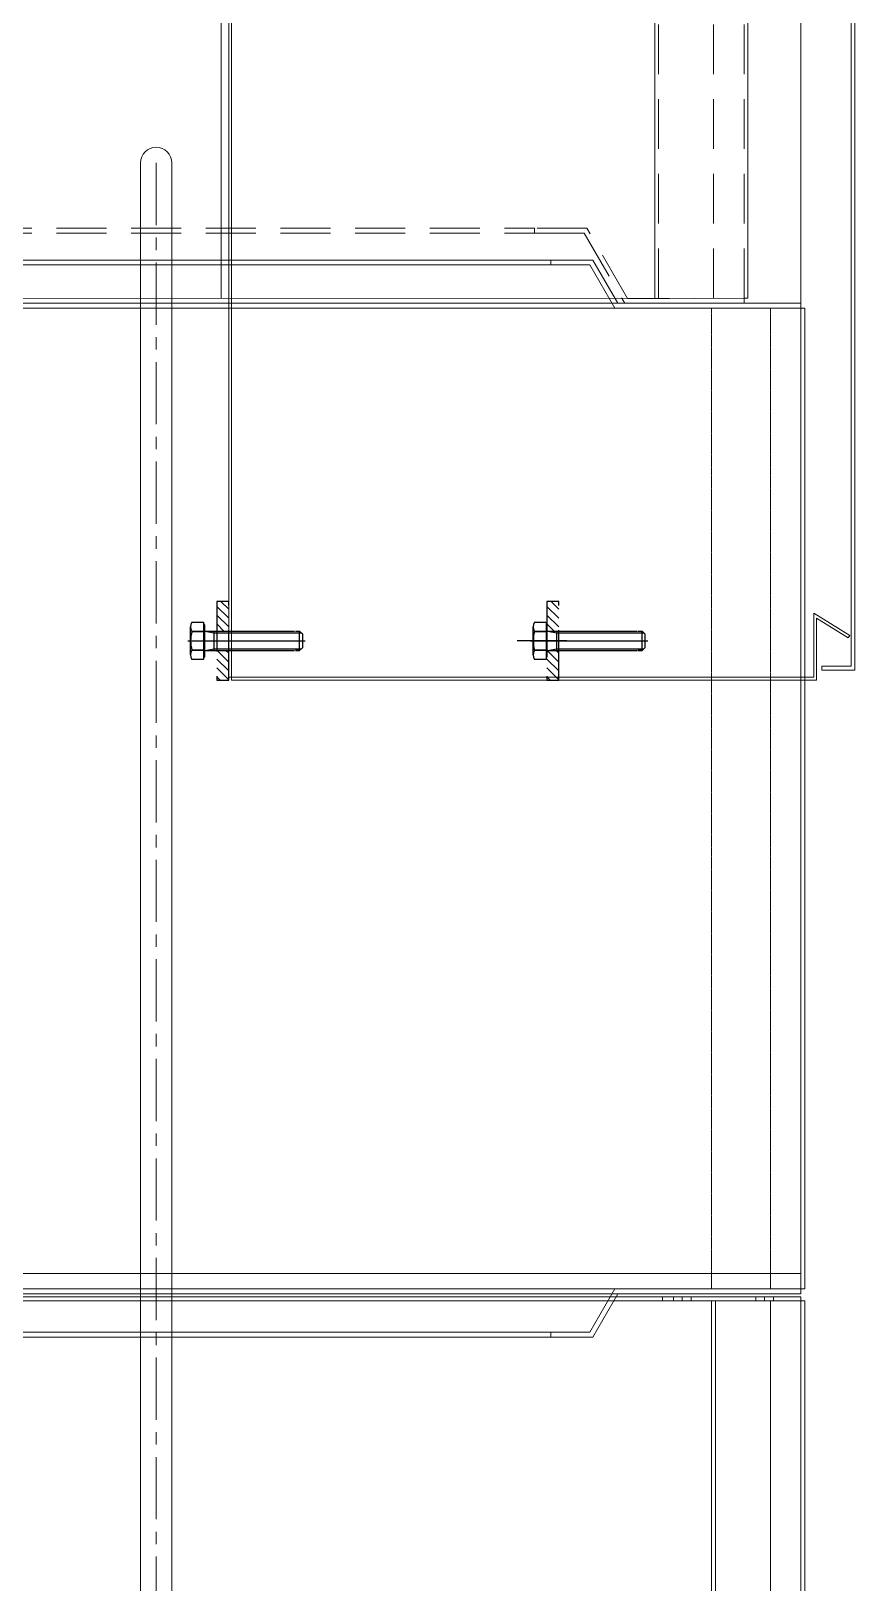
# Model space of a CAD drawing. Extents: x -3873 to 164127, y 7129 to 96529.
# Drawn here: x 43301 to 43721, y 56253 to 57045 of the extents above; entities that cross this region are included whole.
import ezdxf
from ezdxf.lldxf.tags import DXFTag

# ---------------------------------------------------------------- set-up
doc = ezdxf.new("R2010")
doc.units = 0
for name, pattern in [('CENTER', [50.8, 31.75, -6.35, 6.35, -6.35]), ('DASHDOTX2', [50.8, 25.4, -12.7, 0, -12.7]), ('DASHED', [0.2068, 0.1655, -0.0413]), ('DASHEDX2', [38.1, 25.4, -12.7])]:
    doc.linetypes.add(name, pattern=pattern)
doc.layers.get('0').update_dxf_attribs({"linetype": 'CONTINUOUS'})
for name, color, linetype in [('3', 2, 'DASHEDX2'), ('7', 1, 'DASHDOTX2'), ('MC_1_2_025', 2, 'CONTINUOUS'), ('MC_1_7_050', 7, 'CONTINUOUS'), ('MC_6_3_025', 3, 'DASHDOT')]:
    doc.layers.add(name, color=color, linetype=linetype)
doc.layers.add('LAYOUT Kromeka', color=1, linetype='CONTINUOUS', lineweight=5)
doc.layers.add('TRACKLENGTH', color=4, linetype='CONTINUOUS', plot=False)
tags = doc.linetypes.add('DASHDOT', pattern=[1, 0.5, -0.25, 0, -0.25]).pattern_tags.tags
tags[10:11] = [DXFTag(74, 4), DXFTag(75, 0), DXFTag(340, '0'), DXFTag(46, 1.0), DXFTag(50, 0.0), DXFTag(44, 0.0), DXFTag(45, 0.0)]
tags[8:9] = [DXFTag(74, 4), DXFTag(75, 0), DXFTag(340, '0'), DXFTag(46, 1.0), DXFTag(50, 0.0), DXFTag(44, 0.0), DXFTag(45, 0.0)]
tags[6:7] = [DXFTag(74, 4), DXFTag(75, 0), DXFTag(340, '0'), DXFTag(46, 1.0), DXFTag(50, 0.0), DXFTag(44, 0.0), DXFTag(45, 0.0)]
tags[4:5] = [DXFTag(74, 4), DXFTag(75, 0), DXFTag(340, '0'), DXFTag(46, 1.0), DXFTag(50, 0.0), DXFTag(44, 0.0), DXFTag(45, 0.0)]

# ---------------------------------------------------------------- blocks, each defined once
blk = doc.blocks.new('933100')
at = {"layer": 'MC_1_2_025'}
for p, q in [((-5, -0.4), (-4.08, -4.9)), ((-5, -0.4), (-4.08, -4.9)), ((-4.08, -4.9), (-4.08, -46.02)), ((-4.08, -4.9), (-4.08, -46.42)), ((5, -0.4), (4.08, -4.9)), ((5, -0.4), (4.08, -4.9)), ((4.08, -4.9), (4.08, -46.02)), ((4.08, -4.9), (4.08, -46.42)), ((-4.08, -46.42), (-4.08, -49.42)), ((4.08, -46.42), (4.08, -49.42))]:
    blk.add_line(p, q, dxfattribs=at)
at = {"layer": 'MC_1_7_050'}
for p, q in [((-9.45, 0.4), (-9.45, 6.37)), ((9.45, 0.4), (-9.45, 0.4)), ((8.18, 0), (-8.18, 0)), ((-7.09, 7), (7.09, 7)), ((-4.73, 0.4), (-4.73, 6.37)), ((-4.73, 6.37), (-4.73, 0.4)), ((4.73, 0.4), (4.73, 6.37)), ((4.73, 6.37), (4.73, 0.4)), ((9.45, 0.4), (8.58, 0.4)), ((9.45, 6.37), (9.45, 0.4)), ((-5, -0.4), (-5, -46.02)), ((5, -4.9), (-5, -4.9)), ((5, -0.4), (5, -46.02)), ((-5, -46.42), (-5, -48.5)), ((-5, -48.5), (-5, -46.42)), ((5, -46.42), (5, -48.5)), ((-3.5, -50), (-5, -48.5)), ((-5, -48.5), (5, -48.5)), ((3.5, -50), (-3.5, -50)), ((5, -48.5), (3.5, -50))]:
    blk.add_line(p, q, dxfattribs=at)
for centre, radius, start, end in [((-7.09, 2.28), 4.72, 59.99909, 120.0009), ((-8.18, 0.4), 0.4, 180.00806, 269.99765), ((-5.4, -0.4), 0.4, 0.00073, 89.99926), ((0, -10.95), 17.95, 74.73801, 105.26199), ((7.09, 2.28), 4.72, 59.99909, 120.0009), ((5.4, -0.4), 0.4, 90.00073, 179.99927), ((8.18, 0.4), 0.4, 270.02434, 359.97564)]:
    blk.add_arc(centre, radius, start, end, dxfattribs=at)
at = {"layer": 'MC_6_3_025'}
blk.add_line((0, 8.4), (0, -51.4), dxfattribs=at)
blk = doc.blocks.new('pano-ust')
h = blk.add_hatch()
h.set_pattern_fill('ANSI31', color=1, style=0)
h.set_pattern_definition([(45, (-24871.541, -4490.5735), (-2.24506403, 2.24506403), [])])
h.paths.add_polyline_path([(-485, 1.5), (-485, 7.5), (-500, 7.5), (-500, 1.5)])
h.paths.add_polyline_path([(-460, 1.5), (-460, 7.5), (-475, 7.5), (-475, 1.5)])
h = blk.add_hatch()
h.set_pattern_fill('ANSI31', color=1, style=0)
h.set_pattern_definition([(45, (-24871.541, -4658.998), (-2.24506403, 2.24506403), [])])
h.paths.add_polyline_path([(-485, -166.92), (-485, -160.92), (-500, -160.92), (-500, -166.92)])
h.paths.add_polyline_path([(-460, -166.92), (-460, -160.92), (-475, -160.92), (-475, -166.92)])
at = {"color": 1}
for points in [[(-468.5, -298.5), (-500, -298.5), (-500, 0), (-498.5, 0), (-498.5, -297), (-465.81, -297), (-477.22, -315.44), (-478.5, -314.66)], [(-498.5, 0), (-498.5, 1.5), (498.5, 1.5), (498.5, 0)], [(-3, -294.57), (-3, -316.07), (-493, -316.07), (-493, -301.1), (-495, -301.1), (-495, -318.07), (-1, -318.07), (-1, -296.07), (13, -296.07), (13, -304.07), (14.5, -304.07), (14.5, -294.57)]]:
    blk.add_lwpolyline(points, close=True, dxfattribs=at)
at = {"layer": '3', "color": 1}
for points in [[(-460, 1.5), (-460, 7.5), (-500, 7.5), (-500, 1.5)], [(-460, -166.92), (-460, -160.92), (-500, -160.92), (-500, -166.92)]]:
    blk.add_lwpolyline(points, close=True, dxfattribs=at)
at = {"layer": '7', "color": 1}
for p, q in [((-480, 11.5), (-480, -8.5)), ((-480, -171.09), (-480, -145.25))]:
    blk.add_line(p, q, dxfattribs=at)
at = {"layer": '3', "color": 1}
for p in [(-480, 13.91), (-480, -160.92)]:
    blk.add_blockref('933100', p, dxfattribs=at)
blk = doc.blocks.new('AD25-600 CRATE WASHER')
at = {"layer": 'LAYOUT Kromeka'}
for p, q in [((219.98, 6644.9), (219.98, 7140.9)), ((221.98, 7142.9), (221.98, 6644.9)), ((237.52, 7142.9), (237.52, 6644.9)), ((265.56, 7142.9), (265.56, 6644.9)), ((267.56, 6644.9), (267.56, 7142.9)), ((1181.49, 6663.34), (349.63, 6663.34)), ((1181.49, 6660.84), (349.63, 6660.84)), ((1311.14, 6644.9), (219.98, 6644.9)), ((236.06, 6644.9), (236.06, 6642.9)), ((240.56, 6644.9), (240.56, 6642.9)), ((245.06, 6644.9), (245.06, 6642.9)), ((278.06, 6644.9), (278.06, 6642.9)), ((282.56, 6644.9), (282.56, 6642.9)), ((287.06, 6644.9), (287.06, 6642.9)), ((292.56, 6644.9), (292.56, 6642.9)), ((1215.64, 6641.31), (315.48, 6641.31)), ((316.92, 6638.81), (1214.19, 6638.81)), ((316.92, 6138.31), (1214.19, 6138.31)), ((249.01, 6133.3), (249.01, 643.8)), ((251.01, 6133.3), (249.01, 6133.3)), ((1282.66, 6135.84), (251.01, 6135.8)), ((1282.66, 6133.34), (251.01, 6133.3)), ((296.59, 6133.3), (296.59, 643.8)), ((1215.64, 6135.81), (315.48, 6135.81)), ((517.83, 643.83), (517.82, 6133.33)), ((1181.49, 6116.27), (349.63, 6116.27)), ((1181.49, 6113.77), (349.63, 6113.77))]:
    blk.add_line(p, q, dxfattribs=at)
at = {"layer": 'LAYOUT Kromeka', "linetype": 'CENTER'}
blk.add_line((551.01, 6064.21), (551.01, 7132.9), dxfattribs=at)
at = {"layer": 'LAYOUT Kromeka', "linetype": 'DASHED'}
for p, q in [((237.52, 6138.31), (237.52, 6638.81)), ((267.56, 6138.31), (267.56, 6638.81))]:
    blk.add_line(p, q, dxfattribs=at)
at = {"layer": 'LAYOUT Kromeka', "linetype": 'DASHEDX2'}
for p, q in [((251.01, 6133.3), (251.01, 643.8)), ((266.54, 6133.3), (266.54, 643.8)), ((294.59, 6133.3), (294.59, 643.8)), ((1173.27, 6100.02), (357.85, 6100.02)), ((1173.27, 6097.52), (357.85, 6097.52))]:
    blk.add_line(p, q, dxfattribs=at)
at = {"layer": 'LAYOUT Kromeka'}
blk.add_lwpolyline([(543.01, 7132.9), (543.01, 6064.21, 1), (559.01, 6064.21), (559.01, 7132.9, 1), (543.01, 7132.9)], format="xyb", dxfattribs=at)
for points in [[(349.63, 6660.84), (349.63, 6663.34), (328.2, 6663.34), (315.48, 6641.31), (221.98, 6641.31), (221.98, 6638.81), (316.92, 6638.81), (329.64, 6660.84)], [(1309.14, 6644.9), (1309.14, 6642.9), (221.98, 6642.9), (221.98, 6644.9)], [(219.98, 6638.81), (221.98, 6638.81), (221.98, 6138.31), (219.98, 6138.31)], [(349.63, 6116.27), (349.63, 6113.77), (328.2, 6113.77), (315.48, 6135.81), (221.98, 6135.81), (221.98, 6138.31), (316.92, 6138.31), (329.64, 6116.27)]]:
    blk.add_lwpolyline(points, close=True, dxfattribs=at)
at = {"layer": 'LAYOUT Kromeka', "ltscale": 50}
blk.add_lwpolyline([(1311.14, 6630.9), (221.98, 6630.9), (221.98, 630.4), (1311.14, 630.4)], close=True, dxfattribs=at)
at = {"layer": 'LAYOUT Kromeka', "linetype": 'DASHEDX2'}
blk.add_lwpolyline([(251.01, 6133.3), (310.48, 6133.34), (331.16, 6097.52), (357.85, 6097.52), (357.85, 6100.02), (332.61, 6100.02), (311.92, 6135.84), (251.01, 6135.8), (251.01, 6133.3)], dxfattribs=at)
at = {"layer": 'LAYOUT Kromeka', "rotation": 270}
blk.add_blockref('pano-ust', (512.48, 5828.08), dxfattribs=at)

msp = doc.modelspace()

# ---------------------------------------------------------------- block references
at = {"layer": 'TRACKLENGTH', "rotation": 180}
msp.add_blockref('AD25-600 CRATE WASHER', (43915.72, 63042.3), dxfattribs=at)

doc.saveas('drawing.dxf')
